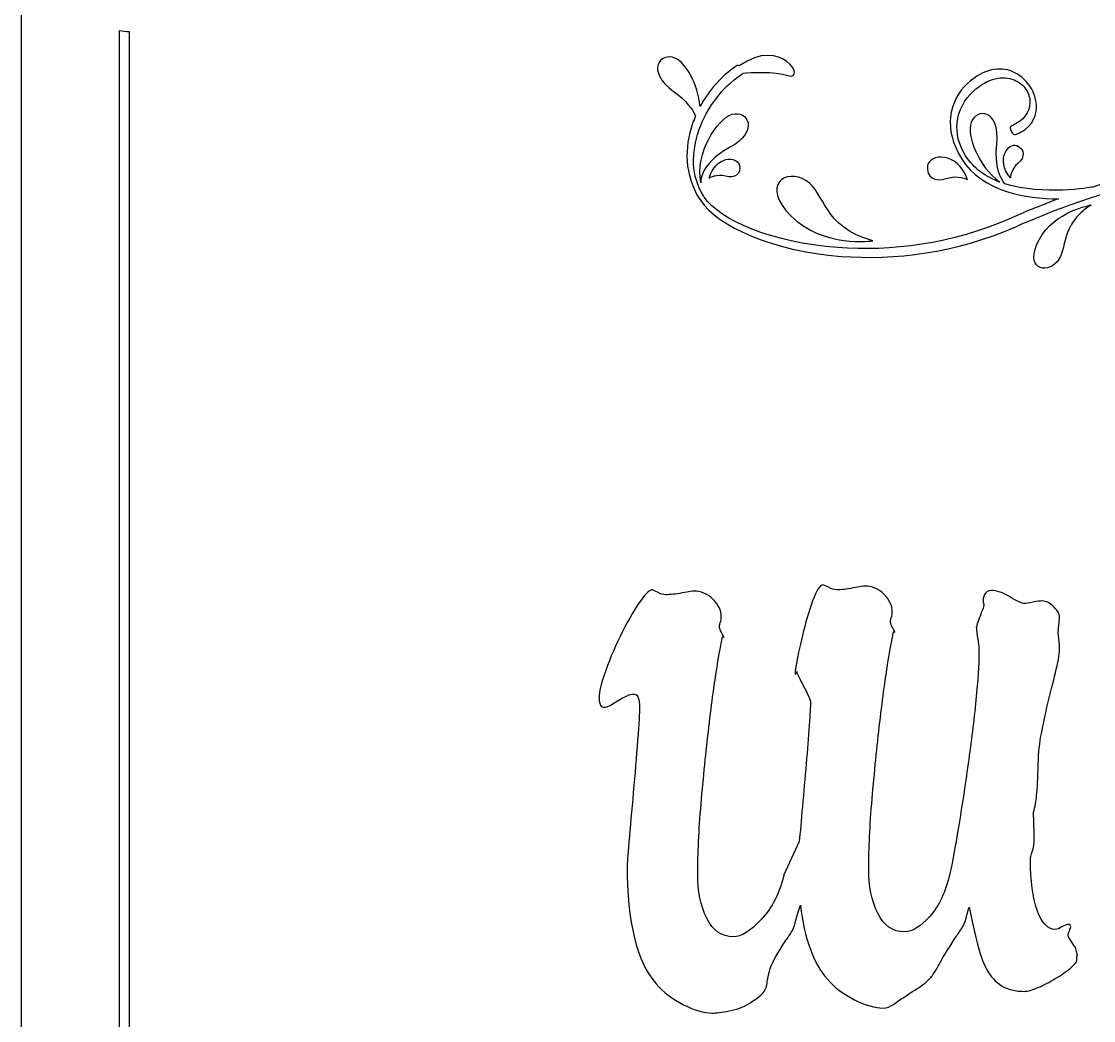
# Model space of a CAD drawing. Header units: centimetres. Extents: x -5.1 to 5.1, y -7 to 7.5.
# Drawn here: x -5.126 to -1.138, y 0.433 to 4.148 of the extents above; entities that cross this region are included whole.
import ezdxf

# ---------------------------------------------------------------- set-up
doc = ezdxf.new("R2010")
doc.units = ezdxf.units.CM
doc.header["$MEASUREMENT"] = 0
doc.layers.add('layer 1', color=7, linetype='Continuous')

msp = doc.modelspace()

# ---------------------------------------------------------------- linework, layer by layer
at = {"layer": 'layer 1', "color": 7}
msp.add_open_spline([(-5.12596, -6.96446), (-5.12596, -6.96446), (5.12594, -6.96446), (5.12594, -6.96446), (5.12594, -6.96446), (5.12594, -6.96446), (5.12594, 7.53467), (5.12594, 7.53467), (5.12594, 7.53467), (5.12594, 7.53467), (-5.12596, 7.53467), (-5.12596, 7.53467), (-5.12596, 7.53467), (-5.12596, 7.53467), (-5.12596, -6.96446), (-5.12596, -6.96446)], degree=3, knots=[0, 0, 0, 0, 0.2, 0.2, 0.2, 0.2, 0.4, 0.4, 0.4, 0.4, 0.6, 0.6, 0.6, 0.6, 1, 1, 1, 1], dxfattribs=at)
at = {"layer": 'layer 1', "color": 17}
for points, knots in [([(-4.76163, 4.11377), (-4.76163, 4.11377), (-4.76163, -3.70891), (-4.76163, -3.70891), (-4.76163, -3.70891), (-4.74956, -3.70675), (-4.73732, -3.70541), (-4.72501, -3.70488), (-4.72501, -3.70488), (-4.72501, -3.70488), (-4.72501, 4.11077), (-4.72501, 4.11077), (-4.72501, 4.11077), (-4.73732, 4.11094), (-4.74956, 4.11193), (-4.76163, 4.11377)], [0, 0, 0, 0, 0.2, 0.2, 0.2, 0.2, 0.4, 0.4, 0.4, 0.4, 0.6, 0.6, 0.6, 0.6, 1, 1, 1, 1]), ([(0.00647, 3.46303), (0.00647, 3.46303), (0.00643, 3.46303), (0.00643, 3.46303), (0.00643, 3.46303), (-0.00388, 3.46257), (-0.14902, 3.45788), (-0.36969, 3.53453), (-0.36969, 3.53453), (-0.48205, 3.57351), (-0.6196, 3.59186), (-0.79225, 3.57267), (-0.79225, 3.57267), (-0.89078, 3.56173), (-1.00069, 3.53854), (-1.1238, 3.50002), (-1.1238, 3.50002), (-1.12419, 3.49983), (-1.12461, 3.49969), (-1.12507, 3.49961), (-1.12507, 3.49961), (-1.12507, 3.49961), (-1.12514, 3.4996), (-1.12514, 3.4996), (-1.12514, 3.4996), (-1.21805, 3.47047), (-1.31844, 3.4326), (-1.42714, 3.38467), (-1.42714, 3.38467), (-1.65084, 3.28604), (-1.88068, 3.25933), (-2.07753, 3.27436), (-2.07753, 3.27436), (-2.33251, 3.29376), (-2.5349, 3.38538), (-2.60041, 3.48271), (-2.60041, 3.48271), (-2.60041, 3.48271), (-2.60461, 3.48916), (-2.60461, 3.48916), (-2.60461, 3.48916), (-2.66056, 3.57711), (-2.66102, 3.67801), (-2.62955, 3.76814), (-2.62955, 3.76814), (-2.62623, 3.77764), (-2.62256, 3.78702), (-2.61857, 3.79628), (-2.61857, 3.79628), (-2.62951, 3.82118), (-2.65251, 3.85315), (-2.69997, 3.88756), (-2.69997, 3.88756), (-2.80662, 3.96496), (-2.74901, 4.03478), (-2.6951, 4.01185), (-2.6951, 4.01185), (-2.65508, 3.99481), (-2.60893, 3.91466), (-2.60167, 3.83107), (-2.60167, 3.83107), (-2.56867, 3.8921), (-2.52191, 3.94477), (-2.47091, 3.9791), (-2.47091, 3.9791), (-2.47091, 3.9791), (-2.4641, 3.98358), (-2.4641, 3.98358), (-2.4641, 3.98358), (-2.46202, 3.9849), (-2.45914, 3.98449), (-2.45612, 3.98276), (-2.45612, 3.98276), (-2.29592, 4.09583), (-2.20527, 3.92538), (-2.27364, 3.94676), (-2.27364, 3.94676), (-2.3291, 3.96409), (-2.41252, 3.95804), (-2.44288, 3.95503), (-2.44288, 3.95503), (-2.44334, 3.95396), (-2.44403, 3.95311), (-2.44494, 3.95254), (-2.44494, 3.95254), (-2.44494, 3.95254), (-2.45158, 3.94816), (-2.45158, 3.94816), (-2.45158, 3.94816), (-2.51762, 3.90371), (-2.57632, 3.82773), (-2.60588, 3.74306), (-2.60588, 3.74306), (-2.63439, 3.66139), (-2.63576, 3.57281), (-2.58941, 3.49996), (-2.58941, 3.49996), (-2.58941, 3.49996), (-2.58609, 3.49491), (-2.58609, 3.49491), (-2.58609, 3.49491), (-2.52774, 3.40824), (-2.33625, 3.32579), (-2.08998, 3.30695), (-2.08998, 3.30695), (-1.89486, 3.29207), (-1.66696, 3.31856), (-1.44514, 3.41642), (-1.44514, 3.41642), (-1.38383, 3.44346), (-1.32513, 3.46729), (-1.26889, 3.48819), (-1.26889, 3.48819), (-1.38904, 3.48846), (-1.55276, 3.51403), (-1.62972, 3.6385), (-1.62972, 3.6385), (-1.66372, 3.69343), (-1.67484, 3.7455), (-1.67032, 3.7915), (-1.67032, 3.7915), (-1.66531, 3.84276), (-1.64051, 3.8864), (-1.60679, 3.91751), (-1.60679, 3.91751), (-1.546, 3.97361), (-1.4861, 3.98017), (-1.44056, 3.96172), (-1.44056, 3.96172), (-1.41382, 3.95089), (-1.39124, 3.93131), (-1.37519, 3.90743), (-1.37519, 3.90743), (-1.35868, 3.88284), (-1.34961, 3.85468), (-1.35025, 3.82731), (-1.35025, 3.82731), (-1.35123, 3.78727), (-1.37395, 3.74818), (-1.42705, 3.72694), (-1.42705, 3.72694), (-1.43188, 3.72504), (-1.43975, 3.73061), (-1.44461, 3.73943), (-1.44461, 3.73943), (-1.44948, 3.74825), (-1.44952, 3.75697), (-1.44468, 3.75891), (-1.44468, 3.75891), (-1.39646, 3.7782), (-1.37586, 3.81186), (-1.37501, 3.84572), (-1.37501, 3.84572), (-1.37459, 3.86347), (-1.37984, 3.88083), (-1.38948, 3.89515), (-1.38948, 3.89515), (-1.39953, 3.91011), (-1.4148, 3.92284), (-1.43389, 3.93057), (-1.43389, 3.93057), (-1.47457, 3.94708), (-1.52918, 3.94016), (-1.58629, 3.88746), (-1.58629, 3.88746), (-1.61786, 3.85832), (-1.64104, 3.81796), (-1.64563, 3.77104), (-1.64563, 3.77104), (-1.6493, 3.7334), (-1.64069, 3.69156), (-1.61402, 3.64845), (-1.61402, 3.64845), (-1.58462, 3.6009), (-1.53873, 3.57019), (-1.48687, 3.55076), (-1.48687, 3.55076), (-1.56684, 3.60853), (-1.61054, 3.72285), (-1.59394, 3.77161), (-1.59394, 3.77161), (-1.5751, 3.82707), (-1.48469, 3.8235), (-1.49813, 3.69241), (-1.49813, 3.69241), (-1.50697, 3.60623), (-1.48421, 3.56337), (-1.46758, 3.54411), (-1.46758, 3.54411), (-1.32499, 3.49919), (-1.14864, 3.53067), (-1.14101, 3.53205), (-1.14101, 3.53205), (-1.01712, 3.57081), (-0.90642, 3.59415), (-0.80707, 3.60516), (-0.80707, 3.60516), (-0.63209, 3.6246), (-0.49214, 3.6059), (-0.37753, 3.56607), (-0.37753, 3.56607), (-0.16005, 3.49053), (-0.01765, 3.49522), (-0.00765, 3.49564), (-0.00765, 3.49564), (-0.00728, 3.49569), (-0.00689, 3.49571), (-0.00648, 3.4957), (-0.00648, 3.4957), (-0.00606, 3.49566), (0.13901, 3.48783), (0.36503, 3.56632), (0.36503, 3.56632), (0.47926, 3.60601), (0.61885, 3.62464), (0.79365, 3.6052), (0.79365, 3.6052), (0.89315, 3.59417), (1.00406, 3.57079), (1.12823, 3.53193), (1.12823, 3.53193), (1.14127, 3.5296), (1.32756, 3.49753), (1.47353, 3.55179), (1.47353, 3.55179), (1.48904, 3.57388), (1.50593, 3.61622), (1.49814, 3.69241), (1.49814, 3.69241), (1.4847, 3.8235), (1.57508, 3.82707), (1.59392, 3.77161), (1.59392, 3.77161), (1.60923, 3.72661), (1.57319, 3.62575), (1.50468, 3.56505), (1.50468, 3.56505), (1.54736, 3.58576), (1.58477, 3.61539), (1.61072, 3.65734), (1.61072, 3.65734), (1.63993, 3.70462), (1.64946, 3.74921), (1.64565, 3.78851), (1.64565, 3.78851), (1.64159, 3.8301), (1.62148, 3.86548), (1.59425, 3.89067), (1.59425, 3.89067), (1.53999, 3.94073), (1.48662, 3.94662), (1.44608, 3.93018), (1.44608, 3.93018), (1.42407, 3.92126), (1.40594, 3.90581), (1.39338, 3.88718), (1.39338, 3.88718), (1.38121, 3.86905), (1.3745, 3.84827), (1.375, 3.82809), (1.375, 3.82809), (1.37567, 3.80135), (1.39264, 3.77447), (1.43246, 3.75856), (1.43246, 3.75856), (1.43906, 3.75591), (1.44594, 3.74677), (1.44781, 3.73817), (1.44781, 3.73817), (1.44968, 3.72956), (1.44584, 3.72469), (1.43924, 3.7273), (1.43924, 3.7273), (1.37775, 3.75189), (1.35136, 3.79782), (1.35027, 3.84495), (1.35027, 3.84495), (1.34963, 3.86986), (1.35729, 3.89459), (1.37122, 3.91537), (1.37122, 3.91537), (1.38484, 3.93562), (1.40456, 3.95244), (1.42834, 3.96207), (1.42834, 3.96207), (1.47402, 3.98063), (1.53519, 3.97305), (1.59887, 3.91427), (1.59887, 3.91427), (1.63686, 3.87924), (1.66477, 3.83056), (1.67031, 3.77404), (1.67031, 3.77404), (1.67458, 3.7297), (1.66445, 3.68042), (1.63302, 3.62962), (1.63302, 3.62962), (1.55434, 3.50239), (1.37515, 3.48454), (1.25543, 3.48833), (1.25543, 3.48833), (1.31211, 3.46729), (1.37129, 3.44325), (1.43314, 3.41597), (1.43314, 3.41597), (1.65426, 3.31846), (1.88166, 3.29207), (2.07657, 3.30696), (2.07657, 3.30696), (2.32556, 3.32594), (2.52096, 3.41202), (2.58213, 3.50289), (2.58213, 3.50289), (2.58213, 3.50289), (2.5858, 3.5085), (2.5858, 3.5085), (2.5858, 3.5085), (2.63342, 3.58333), (2.63495, 3.66998), (2.60945, 3.74895), (2.60945, 3.74895), (2.60972, 3.74647), (2.61006, 3.74515), (2.61006, 3.74515), (2.61006, 3.74515), (2.60877, 3.74916), (2.60765, 3.75322), (2.60664, 3.75732), (2.60664, 3.75732), (2.57892, 3.83653), (2.52381, 3.90776), (2.46173, 3.94958), (2.46173, 3.94958), (2.46173, 3.94958), (2.45538, 3.95374), (2.45538, 3.95374), (2.45538, 3.95374), (2.45538, 3.95374), (2.45456, 3.95429), (2.45456, 3.95429), (2.45456, 3.95429), (2.45456, 3.95429), (2.45445, 3.95375), (2.45445, 3.95375), (2.45445, 3.95375), (2.45445, 3.95375), (2.34251, 3.96828), (2.27361, 3.94676), (2.27361, 3.94676), (2.20472, 3.92521), (2.29729, 4.09853), (2.45981, 3.98014), (2.45981, 3.98014), (2.45981, 3.98014), (2.45948, 3.97853), (2.45948, 3.97853), (2.45948, 3.97853), (2.45948, 3.97853), (2.46074, 3.9777), (2.46074, 3.9777), (2.46074, 3.9777), (2.51555, 3.94082), (2.56576, 3.8838), (2.60081, 3.81774), (2.60081, 3.81774), (2.60397, 3.90597), (2.65296, 3.9939), (2.69508, 4.01185), (2.69508, 4.01185), (2.74899, 4.03478), (2.80659, 3.96496), (2.69995, 3.88756), (2.69995, 3.88756), (2.6471, 3.84922), (2.62455, 3.81391), (2.61526, 3.78804), (2.61526, 3.78804), (2.62021, 3.77689), (2.62471, 3.76554), (2.62873, 3.75404), (2.62873, 3.75404), (2.66038, 3.66337), (2.66123, 3.56396), (2.6082, 3.4806), (2.6082, 3.4806), (2.6082, 3.4806), (2.60436, 3.47471), (2.60436, 3.47471), (2.60436, 3.47471), (2.54163, 3.38161), (2.34316, 3.29359), (2.09096, 3.27437), (2.09096, 3.27437), (1.89383, 3.25934), (1.66353, 3.28611), (1.4391, 3.3851), (1.4391, 3.3851), (1.33055, 3.43297), (1.23026, 3.47078), (1.13744, 3.49985), (1.13744, 3.49985), (1.13744, 3.49985), (1.13714, 3.49994), (1.13714, 3.49994), (1.13714, 3.49994), (1.13714, 3.49994), (1.13685, 3.50003), (1.13685, 3.50003), (1.13685, 3.50003), (1.0139, 3.53853), (0.90407, 3.56168), (0.80558, 3.5726), (0.80558, 3.5726), (0.63282, 3.59179), (0.49496, 3.57341), (0.38217, 3.53429), (0.38217, 3.53429), (0.15417, 3.45506), (0.00689, 3.46303), (0.00647, 3.46303)], [0, 0, 0, 0, 0.009434, 0.009434, 0.009434, 0.009434, 0.0188679, 0.0188679, 0.0188679, 0.0188679, 0.0283019, 0.0283019, 0.0283019, 0.0283019, 0.0377358, 0.0377358, 0.0377358, 0.0377358, 0.0471698, 0.0471698, 0.0471698, 0.0471698, 0.0566038, 0.0566038, 0.0566038, 0.0566038, 0.0660377, 0.0660377, 0.0660377, 0.0660377, 0.0754717, 0.0754717, 0.0754717, 0.0754717, 0.0849057, 0.0849057, 0.0849057, 0.0849057, 0.0943396, 0.0943396, 0.0943396, 0.0943396, 0.1037736, 0.1037736, 0.1037736, 0.1037736, 0.1132075, 0.1132075, 0.1132075, 0.1132075, 0.1226415, 0.1226415, 0.1226415, 0.1226415, 0.1320755, 0.1320755, 0.1320755, 0.1320755, 0.1415094, 0.1415094, 0.1415094, 0.1415094, 0.1509434, 0.1509434, 0.1509434, 0.1509434, 0.1603774, 0.1603774, 0.1603774, 0.1603774, 0.1698113, 0.1698113, 0.1698113, 0.1698113, 0.1792453, 0.1792453, 0.1792453, 0.1792453, 0.1886792, 0.1886792, 0.1886792, 0.1886792, 0.1981132, 0.1981132, 0.1981132, 0.1981132, 0.2075472, 0.2075472, 0.2075472, 0.2075472, 0.2169811, 0.2169811, 0.2169811, 0.2169811, 0.2264151, 0.2264151, 0.2264151, 0.2264151, 0.2358491, 0.2358491, 0.2358491, 0.2358491, 0.245283, 0.245283, 0.245283, 0.245283, 0.254717, 0.254717, 0.254717, 0.254717, 0.2641509, 0.2641509, 0.2641509, 0.2641509, 0.2735849, 0.2735849, 0.2735849, 0.2735849, 0.2830189, 0.2830189, 0.2830189, 0.2830189, 0.2924528, 0.2924528, 0.2924528, 0.2924528, 0.3018868, 0.3018868, 0.3018868, 0.3018868, 0.3113208, 0.3113208, 0.3113208, 0.3113208, 0.3207547, 0.3207547, 0.3207547, 0.3207547, 0.3301887, 0.3301887, 0.3301887, 0.3301887, 0.3396226, 0.3396226, 0.3396226, 0.3396226, 0.3490566, 0.3490566, 0.3490566, 0.3490566, 0.3584906, 0.3584906, 0.3584906, 0.3584906, 0.3679245, 0.3679245, 0.3679245, 0.3679245, 0.3773585, 0.3773585, 0.3773585, 0.3773585, 0.3867925, 0.3867925, 0.3867925, 0.3867925, 0.3962264, 0.3962264, 0.3962264, 0.3962264, 0.4056604, 0.4056604, 0.4056604, 0.4056604, 0.4150943, 0.4150943, 0.4150943, 0.4150943, 0.4245283, 0.4245283, 0.4245283, 0.4245283, 0.4339623, 0.4339623, 0.4339623, 0.4339623, 0.4433962, 0.4433962, 0.4433962, 0.4433962, 0.4528302, 0.4528302, 0.4528302, 0.4528302, 0.4622642, 0.4622642, 0.4622642, 0.4622642, 0.4716981, 0.4716981, 0.4716981, 0.4716981, 0.4811321, 0.4811321, 0.4811321, 0.4811321, 0.490566, 0.490566, 0.490566, 0.490566, 0.5, 0.5, 0.5, 0.5, 0.509434, 0.509434, 0.509434, 0.509434, 0.5188679, 0.5188679, 0.5188679, 0.5188679, 0.5283019, 0.5283019, 0.5283019, 0.5283019, 0.5377358, 0.5377358, 0.5377358, 0.5377358, 0.5471698, 0.5471698, 0.5471698, 0.5471698, 0.5566038, 0.5566038, 0.5566038, 0.5566038, 0.5660377, 0.5660377, 0.5660377, 0.5660377, 0.5754717, 0.5754717, 0.5754717, 0.5754717, 0.5849057, 0.5849057, 0.5849057, 0.5849057, 0.5943396, 0.5943396, 0.5943396, 0.5943396, 0.6037736, 0.6037736, 0.6037736, 0.6037736, 0.6132075, 0.6132075, 0.6132075, 0.6132075, 0.6226415, 0.6226415, 0.6226415, 0.6226415, 0.6320755, 0.6320755, 0.6320755, 0.6320755, 0.6415094, 0.6415094, 0.6415094, 0.6415094, 0.6509434, 0.6509434, 0.6509434, 0.6509434, 0.6603774, 0.6603774, 0.6603774, 0.6603774, 0.6698113, 0.6698113, 0.6698113, 0.6698113, 0.6792453, 0.6792453, 0.6792453, 0.6792453, 0.6886792, 0.6886792, 0.6886792, 0.6886792, 0.6981132, 0.6981132, 0.6981132, 0.6981132, 0.7075472, 0.7075472, 0.7075472, 0.7075472, 0.7169811, 0.7169811, 0.7169811, 0.7169811, 0.7264151, 0.7264151, 0.7264151, 0.7264151, 0.7358491, 0.7358491, 0.7358491, 0.7358491, 0.745283, 0.745283, 0.745283, 0.745283, 0.754717, 0.754717, 0.754717, 0.754717, 0.7641509, 0.7641509, 0.7641509, 0.7641509, 0.7735849, 0.7735849, 0.7735849, 0.7735849, 0.7830189, 0.7830189, 0.7830189, 0.7830189, 0.7924528, 0.7924528, 0.7924528, 0.7924528, 0.8018868, 0.8018868, 0.8018868, 0.8018868, 0.8113208, 0.8113208, 0.8113208, 0.8113208, 0.8207547, 0.8207547, 0.8207547, 0.8207547, 0.8301887, 0.8301887, 0.8301887, 0.8301887, 0.8396226, 0.8396226, 0.8396226, 0.8396226, 0.8490566, 0.8490566, 0.8490566, 0.8490566, 0.8584906, 0.8584906, 0.8584906, 0.8584906, 0.8679245, 0.8679245, 0.8679245, 0.8679245, 0.8773585, 0.8773585, 0.8773585, 0.8773585, 0.8867925, 0.8867925, 0.8867925, 0.8867925, 0.8962264, 0.8962264, 0.8962264, 0.8962264, 0.9056604, 0.9056604, 0.9056604, 0.9056604, 0.9150943, 0.9150943, 0.9150943, 0.9150943, 0.9245283, 0.9245283, 0.9245283, 0.9245283, 0.9339623, 0.9339623, 0.9339623, 0.9339623, 0.9433962, 0.9433962, 0.9433962, 0.9433962, 0.9528302, 0.9528302, 0.9528302, 0.9528302, 0.9622642, 0.9622642, 0.9622642, 0.9622642, 0.9716981, 0.9716981, 0.9716981, 0.9716981, 0.9811321, 0.9811321, 0.9811321, 0.9811321, 1, 1, 1, 1]), ([(-2.59906, 3.54799), (-2.59906, 3.54799), (-2.60788, 3.61456), (-2.4927, 3.67855), (-2.4927, 3.67855), (-2.37748, 3.74254), (-2.42627, 3.81874), (-2.48254, 3.80248), (-2.48254, 3.80248), (-2.5388, 3.78618), (-2.62005, 3.65745), (-2.59906, 3.54799)], [0, 0, 0, 0, 0.25, 0.25, 0.25, 0.25, 0.5, 0.5, 0.5, 0.5, 1, 1, 1, 1]), ([(-1.44769, 3.56573), (-1.44769, 3.56573), (-1.44561, 3.59864), (-1.41919, 3.62041), (-1.41919, 3.62041), (-1.39276, 3.64221), (-1.39209, 3.67389), (-1.42345, 3.6862), (-1.42345, 3.6862), (-1.45485, 3.69855), (-1.50484, 3.63463), (-1.44769, 3.56573)], [0, 0, 0, 0, 0.25, 0.25, 0.25, 0.25, 0.5, 0.5, 0.5, 0.5, 1, 1, 1, 1]), ([(-2.56771, 3.56469), (-2.56771, 3.56469), (-2.53956, 3.5818), (-2.50657, 3.57263), (-2.50657, 3.57263), (-2.47355, 3.56342), (-2.44717, 3.58099), (-2.45503, 3.6138), (-2.45503, 3.6138), (-2.4629, 3.64654), (-2.5439, 3.65098), (-2.56771, 3.56469)], [0, 0, 0, 0, 0.25, 0.25, 0.25, 0.25, 0.5, 0.5, 0.5, 0.5, 1, 1, 1, 1]), ([(-1.60663, 3.55949), (-1.60663, 3.55949), (-1.64434, 3.57879), (-1.68579, 3.5639), (-1.68579, 3.5639), (-1.72721, 3.54898), (-1.76266, 3.56905), (-1.75568, 3.61181), (-1.75568, 3.61181), (-1.74869, 3.6546), (-1.64523, 3.66787), (-1.60663, 3.55949)], [0, 0, 0, 0, 0.25, 0.25, 0.25, 0.25, 0.5, 0.5, 0.5, 0.5, 1, 1, 1, 1]), ([(-1.95937, 3.33191), (-1.95937, 3.33191), (-2.14571, 3.30612), (-2.26273, 3.42388), (-2.26273, 3.42388), (-2.37974, 3.54167), (-2.28019, 3.60239), (-2.2078, 3.55656), (-2.2078, 3.55656), (-2.13541, 3.5107), (-2.14673, 3.38465), (-1.95937, 3.33191)], [0, 0, 0, 0, 0.25, 0.25, 0.25, 0.25, 0.5, 0.5, 0.5, 0.5, 1, 1, 1, 1]), ([(-1.14697, 3.46537), (-1.14697, 3.46537), (-1.28356, 3.44371), (-1.34068, 3.33583), (-1.34068, 3.33583), (-1.39779, 3.22795), (-1.31482, 3.2065), (-1.27369, 3.25427), (-1.27369, 3.25427), (-1.23259, 3.30197), (-1.26751, 3.38822), (-1.14697, 3.46537)], [0, 0, 0, 0, 0.25, 0.25, 0.25, 0.25, 0.5, 0.5, 0.5, 0.5, 1, 1, 1, 1]), ([(-2.2372, 0.83606), (-2.24334, 0.81302), (-2.24795, 0.7965), (-2.25103, 0.78652), (-2.25103, 0.78652), (-2.25409, 0.77653), (-2.25717, 0.76884), (-2.26024, 0.76347), (-2.26024, 0.76347), (-2.26332, 0.75809), (-2.26716, 0.75234), (-2.27176, 0.74618), (-2.27176, 0.74618), (-2.27637, 0.74005), (-2.28406, 0.72852), (-2.29481, 0.71162), (-2.29481, 0.71162), (-2.32092, 0.67168), (-2.33667, 0.64172), (-2.34204, 0.62176), (-2.34204, 0.62176), (-2.34742, 0.60178), (-2.35088, 0.58566), (-2.35241, 0.57337), (-2.35241, 0.57337), (-2.35395, 0.56108), (-2.35779, 0.54993), (-2.36394, 0.53996), (-2.36394, 0.53996), (-2.37008, 0.52997), (-2.38774, 0.51576), (-2.41693, 0.49732), (-2.41693, 0.49732), (-2.43845, 0.4835), (-2.46379, 0.47389), (-2.49298, 0.46851), (-2.49298, 0.46851), (-2.52217, 0.46314), (-2.54367, 0.46046), (-2.5575, 0.46046), (-2.5575, 0.46046), (-2.58669, 0.46046), (-2.62202, 0.47083), (-2.6635, 0.49156), (-2.6635, 0.49156), (-2.70498, 0.5123), (-2.73878, 0.53803), (-2.76489, 0.56875), (-2.76489, 0.56875), (-2.83709, 0.65017), (-2.87319, 0.79765), (-2.87319, 1.01119), (-2.87319, 1.01119), (-2.87319, 1.01426), (-2.87089, 1.04306), (-2.86628, 1.0976), (-2.86628, 1.0976), (-2.86167, 1.15213), (-2.85629, 1.21321), (-2.85015, 1.28079), (-2.85015, 1.28079), (-2.844, 1.34838), (-2.83863, 1.4133), (-2.83403, 1.47551), (-2.83403, 1.47551), (-2.82941, 1.53773), (-2.82711, 1.57806), (-2.82711, 1.59648), (-2.82711, 1.59648), (-2.82711, 1.62875), (-2.83325, 1.64527), (-2.84554, 1.64603), (-2.84554, 1.64603), (-2.85783, 1.64679), (-2.87204, 1.64257), (-2.88817, 1.63336), (-2.88817, 1.63336), (-2.9043, 1.62414), (-2.92043, 1.61454), (-2.93657, 1.60455), (-2.93657, 1.60455), (-2.95269, 1.59456), (-2.9646, 1.59496), (-2.97228, 1.60571), (-2.97228, 1.60571), (-2.98149, 1.62107), (-2.97881, 1.65217), (-2.96422, 1.69904), (-2.96422, 1.69904), (-2.94962, 1.74589), (-2.9308, 1.79389), (-2.90776, 1.84305), (-2.90776, 1.84305), (-2.88472, 1.89221), (-2.86052, 1.93637), (-2.83517, 1.97555), (-2.83517, 1.97555), (-2.80983, 2.01472), (-2.79177, 2.03431), (-2.78102, 2.03431), (-2.78102, 2.03431), (-2.77948, 2.03431), (-2.77257, 2.03124), (-2.76028, 2.02509), (-2.76028, 2.02509), (-2.74799, 2.01895), (-2.738, 2.01587), (-2.73033, 2.01587), (-2.73033, 2.01587), (-2.71343, 2.01587), (-2.69269, 2.01818), (-2.66811, 2.02279), (-2.66811, 2.02279), (-2.64353, 2.0274), (-2.62893, 2.0297), (-2.62433, 2.0297), (-2.62433, 2.0297), (-2.59821, 2.0297), (-2.57478, 2.01971), (-2.55404, 1.99975), (-2.55404, 1.99975), (-2.5333, 1.97977), (-2.52293, 1.95749), (-2.52293, 1.93292), (-2.52293, 1.93292), (-2.52293, 1.92678), (-2.52409, 1.91987), (-2.52639, 1.91218), (-2.52639, 1.91218), (-2.5287, 1.9045), (-2.52985, 1.89913), (-2.52985, 1.89605), (-2.52985, 1.89605), (-2.52985, 1.89298), (-2.52831, 1.88837), (-2.52524, 1.88222), (-2.52524, 1.88222), (-2.52217, 1.87609), (-2.51909, 1.86994), (-2.51602, 1.86378), (-2.51602, 1.86378), (-2.51909, 1.85918), (-2.52601, 1.82424), (-2.53676, 1.75894), (-2.53676, 1.75894), (-2.54751, 1.69365), (-2.55827, 1.6153), (-2.56902, 1.52391), (-2.56902, 1.52391), (-2.57977, 1.4325), (-2.58938, 1.33725), (-2.59782, 1.23817), (-2.59782, 1.23817), (-2.60627, 1.13908), (-2.6105, 1.05267), (-2.6105, 0.97893), (-2.6105, 0.97893), (-2.6105, 0.9144), (-2.59936, 0.8591), (-2.57708, 0.81302), (-2.57708, 0.81302), (-2.55482, 0.76692), (-2.52139, 0.74388), (-2.47685, 0.74388), (-2.47685, 0.74388), (-2.4492, 0.74388), (-2.41501, 0.76539), (-2.37431, 0.8084), (-2.37431, 0.8084), (-2.33359, 0.85142), (-2.30556, 0.90673), (-2.2902, 0.97432), (-2.2902, 0.97432), (-2.2902, 0.97432), (-2.23259, 1.09876), (-2.23259, 1.09876), (-2.23259, 1.09876), (-2.22951, 1.13255), (-2.22568, 1.17595), (-2.22106, 1.22895), (-2.22106, 1.22895), (-2.21646, 1.28194), (-2.21185, 1.33456), (-2.20724, 1.3868), (-2.20724, 1.3868), (-2.20264, 1.43903), (-2.19879, 1.48665), (-2.19572, 1.52966), (-2.19572, 1.52966), (-2.19265, 1.57268), (-2.19111, 1.6011), (-2.19111, 1.61492), (-2.19111, 1.61492), (-2.19111, 1.62107), (-2.1938, 1.6299), (-2.19918, 1.64142), (-2.19918, 1.64142), (-2.20456, 1.65294), (-2.21031, 1.66447), (-2.21646, 1.67598), (-2.21646, 1.67598), (-2.2226, 1.68751), (-2.22836, 1.69826), (-2.23375, 1.70825), (-2.23375, 1.70825), (-2.23912, 1.71824), (-2.2418, 1.72553), (-2.2418, 1.73013), (-2.2418, 1.73013), (-2.24949, 1.71171), (-2.25064, 1.71824), (-2.24526, 1.74973), (-2.24526, 1.74973), (-2.23988, 1.78122), (-2.23182, 1.81962), (-2.22106, 1.86494), (-2.22106, 1.86494), (-2.21031, 1.91026), (-2.19764, 1.95289), (-2.18304, 1.99283), (-2.18304, 1.99283), (-2.16845, 2.03278), (-2.15578, 2.05274), (-2.14502, 2.05274), (-2.14502, 2.05274), (-2.14349, 2.05274), (-2.13658, 2.04968), (-2.12428, 2.04353), (-2.12428, 2.04353), (-2.11199, 2.03738), (-2.10201, 2.03431), (-2.09433, 2.03431), (-2.09433, 2.03431), (-2.07742, 2.03431), (-2.0567, 2.03661), (-2.03211, 2.04123), (-2.03211, 2.04123), (-2.00753, 2.04583), (-1.99294, 2.04814), (-1.98833, 2.04814), (-1.98833, 2.04814), (-1.96221, 2.04814), (-1.93879, 2.03815), (-1.91805, 2.01818), (-1.91805, 2.01818), (-1.89731, 1.99821), (-1.88694, 1.97593), (-1.88694, 1.95136), (-1.88694, 1.95136), (-1.88694, 1.94521), (-1.88809, 1.93829), (-1.8904, 1.93062), (-1.8904, 1.93062), (-1.8927, 1.92294), (-1.89386, 1.91755), (-1.89386, 1.91449), (-1.89386, 1.91449), (-1.89386, 1.91141), (-1.89232, 1.9068), (-1.88924, 1.90066), (-1.88924, 1.90066), (-1.88617, 1.89451), (-1.88309, 1.88837), (-1.88003, 1.88222), (-1.88003, 1.88222), (-1.88309, 1.87761), (-1.89001, 1.84266), (-1.90077, 1.77738), (-1.90077, 1.77738), (-1.91152, 1.71209), (-1.92227, 1.63374), (-1.93302, 1.54233), (-1.93302, 1.54233), (-1.94377, 1.45094), (-1.95338, 1.35569), (-1.96183, 1.2566), (-1.96183, 1.2566), (-1.97028, 1.15751), (-1.9745, 1.0711), (-1.9745, 0.99736), (-1.9745, 0.99736), (-1.9745, 0.93284), (-1.96337, 0.87754), (-1.94109, 0.83146), (-1.94109, 0.83146), (-1.91881, 0.78536), (-1.88541, 0.76232), (-1.84085, 0.76232), (-1.84085, 0.76232), (-1.8132, 0.76232), (-1.78209, 0.78153), (-1.74752, 0.81993), (-1.74752, 0.81993), (-1.71296, 0.85833), (-1.688, 0.91134), (-1.67263, 0.97893), (-1.67263, 0.97893), (-1.66342, 1.01887), (-1.65267, 1.07648), (-1.64038, 1.15175), (-1.64038, 1.15175), (-1.62809, 1.22702), (-1.61618, 1.30576), (-1.60466, 1.38794), (-1.60466, 1.38794), (-1.59313, 1.47014), (-1.58354, 1.54887), (-1.57585, 1.62414), (-1.57585, 1.62414), (-1.56817, 1.69942), (-1.56434, 1.75625), (-1.56434, 1.79466), (-1.56434, 1.79466), (-1.56434, 1.81617), (-1.56587, 1.83499), (-1.56894, 1.85111), (-1.56894, 1.85111), (-1.57201, 1.86724), (-1.57355, 1.88222), (-1.57355, 1.89605), (-1.57355, 1.89605), (-1.57509, 1.89298), (-1.5747, 1.89489), (-1.57239, 1.90181), (-1.57239, 1.90181), (-1.57009, 1.90872), (-1.56702, 1.91755), (-1.56318, 1.92832), (-1.56318, 1.92832), (-1.55934, 1.93907), (-1.5555, 1.94944), (-1.55165, 1.95943), (-1.55165, 1.95943), (-1.54781, 1.9694), (-1.5459, 1.97593), (-1.5459, 1.97901), (-1.5459, 1.97901), (-1.5459, 1.98208), (-1.54628, 1.98362), (-1.54705, 1.98362), (-1.54705, 1.98362), (-1.54781, 1.98362), (-1.5482, 1.98515), (-1.5482, 1.98822), (-1.5482, 1.98822), (-1.54973, 1.99744), (-1.5482, 2.00704), (-1.5436, 2.01703), (-1.5436, 2.01703), (-1.53898, 2.02702), (-1.53053, 2.032), (-1.51824, 2.032), (-1.51824, 2.032), (-1.49828, 2.032), (-1.47523, 2.02394), (-1.44911, 2.00781), (-1.44911, 2.00781), (-1.423, 1.99168), (-1.40457, 1.98362), (-1.39382, 1.98362), (-1.39382, 1.98362), (-1.39074, 1.98362), (-1.38075, 1.98515), (-1.36385, 1.98822), (-1.36385, 1.98822), (-1.34696, 1.9913), (-1.33544, 1.99283), (-1.32929, 1.99283), (-1.32929, 1.99283), (-1.31392, 1.99283), (-1.29895, 1.98515), (-1.28435, 1.9698), (-1.28435, 1.9698), (-1.26976, 1.95443), (-1.26323, 1.9406), (-1.26477, 1.92832), (-1.26477, 1.92832), (-1.26477, 1.92832), (-1.26938, 1.87531), (-1.26938, 1.87531), (-1.26938, 1.87531), (-1.26938, 1.87531), (-1.26477, 1.82923), (-1.26477, 1.82923), (-1.26477, 1.82923), (-1.26323, 1.81079), (-1.26631, 1.78506), (-1.27398, 1.75203), (-1.27398, 1.75203), (-1.28167, 1.719), (-1.2905, 1.68252), (-1.30049, 1.64257), (-1.30049, 1.64257), (-1.31047, 1.60263), (-1.31969, 1.56192), (-1.32814, 1.52045), (-1.32814, 1.52045), (-1.33659, 1.47897), (-1.34158, 1.44057), (-1.34311, 1.40523), (-1.34311, 1.40523), (-1.34465, 1.35146), (-1.34657, 1.3096), (-1.34888, 1.27964), (-1.34888, 1.27964), (-1.35118, 1.24969), (-1.3554, 1.2255), (-1.36155, 1.20706), (-1.36155, 1.20706), (-1.36155, 1.20706), (-1.35925, 1.13101), (-1.35925, 1.13101), (-1.35925, 1.13101), (-1.35771, 1.10336), (-1.35963, 1.08108), (-1.36501, 1.06419), (-1.36501, 1.06419), (-1.37038, 1.04729), (-1.37308, 1.03576), (-1.37308, 1.02963), (-1.37308, 1.02963), (-1.37308, 0.95281), (-1.36463, 0.8906), (-1.34773, 0.84297), (-1.34773, 0.84297), (-1.33082, 0.79535), (-1.30855, 0.77154), (-1.28089, 0.77154), (-1.28089, 0.77154), (-1.27322, 0.77154), (-1.26477, 0.77461), (-1.25555, 0.78075), (-1.25555, 0.78075), (-1.24634, 0.7869), (-1.23865, 0.78998), (-1.23251, 0.78998), (-1.23251, 0.78998), (-1.22636, 0.78998), (-1.22329, 0.7869), (-1.22329, 0.78075), (-1.22329, 0.78075), (-1.22329, 0.77769), (-1.22483, 0.77269), (-1.2279, 0.76578), (-1.2279, 0.76578), (-1.23098, 0.75887), (-1.23251, 0.75387), (-1.23251, 0.7508), (-1.23251, 0.7508), (-1.23251, 0.74312), (-1.22329, 0.72776), (-1.20486, 0.70471), (-1.20486, 0.70471), (-1.20486, 0.70471), (-1.20025, 0.68398), (-1.20025, 0.68398), (-1.20025, 0.68398), (-1.19871, 0.67937), (-1.19833, 0.67553), (-1.19909, 0.67245), (-1.19909, 0.67245), (-1.19987, 0.66938), (-1.20025, 0.66708), (-1.20025, 0.66554), (-1.20025, 0.66554), (-1.20025, 0.66554), (-1.20025, 0.65633), (-1.20025, 0.65633), (-1.20025, 0.65633), (-1.20025, 0.65017), (-1.20832, 0.64058), (-1.22444, 0.62752), (-1.22444, 0.62752), (-1.24057, 0.61445), (-1.25939, 0.6014), (-1.28089, 0.58834), (-1.28089, 0.58834), (-1.30241, 0.57529), (-1.32391, 0.56414), (-1.34543, 0.55493), (-1.34543, 0.55493), (-1.36693, 0.54571), (-1.38305, 0.5411), (-1.39382, 0.5411), (-1.39382, 0.5411), (-1.42915, 0.5411), (-1.45794, 0.54801), (-1.48022, 0.56184), (-1.48022, 0.56184), (-1.5025, 0.57567), (-1.52094, 0.59603), (-1.53553, 0.6229), (-1.53553, 0.6229), (-1.55013, 0.64979), (-1.56202, 0.68282), (-1.57125, 0.72199), (-1.57125, 0.72199), (-1.58046, 0.76117), (-1.59045, 0.80533), (-1.6012, 0.8545), (-1.6012, 0.8545), (-1.60735, 0.83146), (-1.61195, 0.81494), (-1.61503, 0.80495), (-1.61503, 0.80495), (-1.6181, 0.79496), (-1.62118, 0.78728), (-1.62424, 0.78191), (-1.62424, 0.78191), (-1.62732, 0.77653), (-1.63115, 0.77077), (-1.63577, 0.76462), (-1.63577, 0.76462), (-1.64038, 0.75847), (-1.64806, 0.74696), (-1.65881, 0.73006), (-1.65881, 0.73006), (-1.68492, 0.69012), (-1.70298, 0.66054), (-1.71296, 0.64134), (-1.71296, 0.64134), (-1.72294, 0.62214), (-1.73217, 0.60716), (-1.74061, 0.59641), (-1.74061, 0.59641), (-1.74906, 0.58566), (-1.75905, 0.57605), (-1.77057, 0.5676), (-1.77057, 0.5676), (-1.78209, 0.55916), (-1.80245, 0.54571), (-1.83164, 0.52727), (-1.83164, 0.52727), (-1.85314, 0.51345), (-1.87004, 0.50193), (-1.88233, 0.49271), (-1.88233, 0.49271), (-1.89462, 0.4835), (-1.90768, 0.47888), (-1.92151, 0.47888), (-1.92151, 0.47888), (-1.95069, 0.47888), (-1.98603, 0.48925), (-2.02751, 0.50999), (-2.02751, 0.50999), (-2.06899, 0.53073), (-2.10278, 0.55647), (-2.12889, 0.58719), (-2.12889, 0.58719), (-2.18112, 0.6471), (-2.21415, 0.73851), (-2.22798, 0.86141), (-2.22798, 0.86141), (-2.22798, 0.86141), (-2.2372, 0.83606), (-2.2372, 0.83606)], [0, 0, 0, 0, 0.0071429, 0.0071429, 0.0071429, 0.0071429, 0.0142857, 0.0142857, 0.0142857, 0.0142857, 0.0214286, 0.0214286, 0.0214286, 0.0214286, 0.0285714, 0.0285714, 0.0285714, 0.0285714, 0.0357143, 0.0357143, 0.0357143, 0.0357143, 0.0428571, 0.0428571, 0.0428571, 0.0428571, 0.05, 0.05, 0.05, 0.05, 0.0571429, 0.0571429, 0.0571429, 0.0571429, 0.0642857, 0.0642857, 0.0642857, 0.0642857, 0.0714286, 0.0714286, 0.0714286, 0.0714286, 0.0785714, 0.0785714, 0.0785714, 0.0785714, 0.0857143, 0.0857143, 0.0857143, 0.0857143, 0.0928571, 0.0928571, 0.0928571, 0.0928571, 0.1, 0.1, 0.1, 0.1, 0.1071429, 0.1071429, 0.1071429, 0.1071429, 0.1142857, 0.1142857, 0.1142857, 0.1142857, 0.1214286, 0.1214286, 0.1214286, 0.1214286, 0.1285714, 0.1285714, 0.1285714, 0.1285714, 0.1357143, 0.1357143, 0.1357143, 0.1357143, 0.1428571, 0.1428571, 0.1428571, 0.1428571, 0.15, 0.15, 0.15, 0.15, 0.1571429, 0.1571429, 0.1571429, 0.1571429, 0.1642857, 0.1642857, 0.1642857, 0.1642857, 0.1714286, 0.1714286, 0.1714286, 0.1714286, 0.1785714, 0.1785714, 0.1785714, 0.1785714, 0.1857143, 0.1857143, 0.1857143, 0.1857143, 0.1928571, 0.1928571, 0.1928571, 0.1928571, 0.2, 0.2, 0.2, 0.2, 0.2071429, 0.2071429, 0.2071429, 0.2071429, 0.2142857, 0.2142857, 0.2142857, 0.2142857, 0.2214286, 0.2214286, 0.2214286, 0.2214286, 0.2285714, 0.2285714, 0.2285714, 0.2285714, 0.2357143, 0.2357143, 0.2357143, 0.2357143, 0.2428571, 0.2428571, 0.2428571, 0.2428571, 0.25, 0.25, 0.25, 0.25, 0.2571429, 0.2571429, 0.2571429, 0.2571429, 0.2642857, 0.2642857, 0.2642857, 0.2642857, 0.2714286, 0.2714286, 0.2714286, 0.2714286, 0.2785714, 0.2785714, 0.2785714, 0.2785714, 0.2857143, 0.2857143, 0.2857143, 0.2857143, 0.2928571, 0.2928571, 0.2928571, 0.2928571, 0.3, 0.3, 0.3, 0.3, 0.3071429, 0.3071429, 0.3071429, 0.3071429, 0.3142857, 0.3142857, 0.3142857, 0.3142857, 0.3214286, 0.3214286, 0.3214286, 0.3214286, 0.3285714, 0.3285714, 0.3285714, 0.3285714, 0.3357143, 0.3357143, 0.3357143, 0.3357143, 0.3428571, 0.3428571, 0.3428571, 0.3428571, 0.35, 0.35, 0.35, 0.35, 0.3571429, 0.3571429, 0.3571429, 0.3571429, 0.3642857, 0.3642857, 0.3642857, 0.3642857, 0.3714286, 0.3714286, 0.3714286, 0.3714286, 0.3785714, 0.3785714, 0.3785714, 0.3785714, 0.3857143, 0.3857143, 0.3857143, 0.3857143, 0.3928571, 0.3928571, 0.3928571, 0.3928571, 0.4, 0.4, 0.4, 0.4, 0.4071429, 0.4071429, 0.4071429, 0.4071429, 0.4142857, 0.4142857, 0.4142857, 0.4142857, 0.4214286, 0.4214286, 0.4214286, 0.4214286, 0.4285714, 0.4285714, 0.4285714, 0.4285714, 0.4357143, 0.4357143, 0.4357143, 0.4357143, 0.4428571, 0.4428571, 0.4428571, 0.4428571, 0.45, 0.45, 0.45, 0.45, 0.4571429, 0.4571429, 0.4571429, 0.4571429, 0.4642857, 0.4642857, 0.4642857, 0.4642857, 0.4714286, 0.4714286, 0.4714286, 0.4714286, 0.4785714, 0.4785714, 0.4785714, 0.4785714, 0.4857143, 0.4857143, 0.4857143, 0.4857143, 0.4928571, 0.4928571, 0.4928571, 0.4928571, 0.5, 0.5, 0.5, 0.5, 0.5071429, 0.5071429, 0.5071429, 0.5071429, 0.5142857, 0.5142857, 0.5142857, 0.5142857, 0.5214286, 0.5214286, 0.5214286, 0.5214286, 0.5285714, 0.5285714, 0.5285714, 0.5285714, 0.5357143, 0.5357143, 0.5357143, 0.5357143, 0.5428571, 0.5428571, 0.5428571, 0.5428571, 0.55, 0.55, 0.55, 0.55, 0.5571429, 0.5571429, 0.5571429, 0.5571429, 0.5642857, 0.5642857, 0.5642857, 0.5642857, 0.5714286, 0.5714286, 0.5714286, 0.5714286, 0.5785714, 0.5785714, 0.5785714, 0.5785714, 0.5857143, 0.5857143, 0.5857143, 0.5857143, 0.5928571, 0.5928571, 0.5928571, 0.5928571, 0.6, 0.6, 0.6, 0.6, 0.6071429, 0.6071429, 0.6071429, 0.6071429, 0.6142857, 0.6142857, 0.6142857, 0.6142857, 0.6214286, 0.6214286, 0.6214286, 0.6214286, 0.6285714, 0.6285714, 0.6285714, 0.6285714, 0.6357143, 0.6357143, 0.6357143, 0.6357143, 0.6428571, 0.6428571, 0.6428571, 0.6428571, 0.65, 0.65, 0.65, 0.65, 0.6571429, 0.6571429, 0.6571429, 0.6571429, 0.6642857, 0.6642857, 0.6642857, 0.6642857, 0.6714286, 0.6714286, 0.6714286, 0.6714286, 0.6785714, 0.6785714, 0.6785714, 0.6785714, 0.6857143, 0.6857143, 0.6857143, 0.6857143, 0.6928571, 0.6928571, 0.6928571, 0.6928571, 0.7, 0.7, 0.7, 0.7, 0.7071429, 0.7071429, 0.7071429, 0.7071429, 0.7142857, 0.7142857, 0.7142857, 0.7142857, 0.7214286, 0.7214286, 0.7214286, 0.7214286, 0.7285714, 0.7285714, 0.7285714, 0.7285714, 0.7357143, 0.7357143, 0.7357143, 0.7357143, 0.7428571, 0.7428571, 0.7428571, 0.7428571, 0.75, 0.75, 0.75, 0.75, 0.7571429, 0.7571429, 0.7571429, 0.7571429, 0.7642857, 0.7642857, 0.7642857, 0.7642857, 0.7714286, 0.7714286, 0.7714286, 0.7714286, 0.7785714, 0.7785714, 0.7785714, 0.7785714, 0.7857143, 0.7857143, 0.7857143, 0.7857143, 0.7928571, 0.7928571, 0.7928571, 0.7928571, 0.8, 0.8, 0.8, 0.8, 0.8071429, 0.8071429, 0.8071429, 0.8071429, 0.8142857, 0.8142857, 0.8142857, 0.8142857, 0.8214286, 0.8214286, 0.8214286, 0.8214286, 0.8285714, 0.8285714, 0.8285714, 0.8285714, 0.8357143, 0.8357143, 0.8357143, 0.8357143, 0.8428571, 0.8428571, 0.8428571, 0.8428571, 0.85, 0.85, 0.85, 0.85, 0.8571429, 0.8571429, 0.8571429, 0.8571429, 0.8642857, 0.8642857, 0.8642857, 0.8642857, 0.8714286, 0.8714286, 0.8714286, 0.8714286, 0.8785714, 0.8785714, 0.8785714, 0.8785714, 0.8857143, 0.8857143, 0.8857143, 0.8857143, 0.8928571, 0.8928571, 0.8928571, 0.8928571, 0.9, 0.9, 0.9, 0.9, 0.9071429, 0.9071429, 0.9071429, 0.9071429, 0.9142857, 0.9142857, 0.9142857, 0.9142857, 0.9214286, 0.9214286, 0.9214286, 0.9214286, 0.9285714, 0.9285714, 0.9285714, 0.9285714, 0.9357143, 0.9357143, 0.9357143, 0.9357143, 0.9428571, 0.9428571, 0.9428571, 0.9428571, 0.95, 0.95, 0.95, 0.95, 0.9571429, 0.9571429, 0.9571429, 0.9571429, 0.9642857, 0.9642857, 0.9642857, 0.9642857, 0.9714286, 0.9714286, 0.9714286, 0.9714286, 0.9785714, 0.9785714, 0.9785714, 0.9785714, 0.9857143, 0.9857143, 0.9857143, 0.9857143, 1, 1, 1, 1]), ([(-1.87772, 1.87531), (-1.87772, 1.87685), (-1.87811, 1.878), (-1.87887, 1.87877), (-1.87887, 1.87877), (-1.87964, 1.87954), (-1.88003, 1.88069), (-1.88003, 1.88222), (-1.88003, 1.88222), (-1.88003, 1.88376), (-1.87964, 1.88376), (-1.87887, 1.88222), (-1.87887, 1.88222), (-1.87811, 1.88069), (-1.87772, 1.87839), (-1.87772, 1.87531)], [0, 0, 0, 0, 0.2, 0.2, 0.2, 0.2, 0.4, 0.4, 0.4, 0.4, 0.6, 0.6, 0.6, 0.6, 1, 1, 1, 1]), ([(-2.51372, 1.85687), (-2.51372, 1.85841), (-2.5141, 1.85957), (-2.51487, 1.86033), (-2.51487, 1.86033), (-2.51564, 1.8611), (-2.51602, 1.86226), (-2.51602, 1.86378), (-2.51602, 1.86378), (-2.51602, 1.86532), (-2.51564, 1.86532), (-2.51487, 1.86378), (-2.51487, 1.86378), (-2.5141, 1.86226), (-2.51372, 1.85995), (-2.51372, 1.85687)], [0, 0, 0, 0, 0.2, 0.2, 0.2, 0.2, 0.4, 0.4, 0.4, 0.4, 0.6, 0.6, 0.6, 0.6, 1, 1, 1, 1])]:
    msp.add_open_spline(points, degree=3, knots=knots, dxfattribs=at)

doc.saveas('drawing.dxf')
